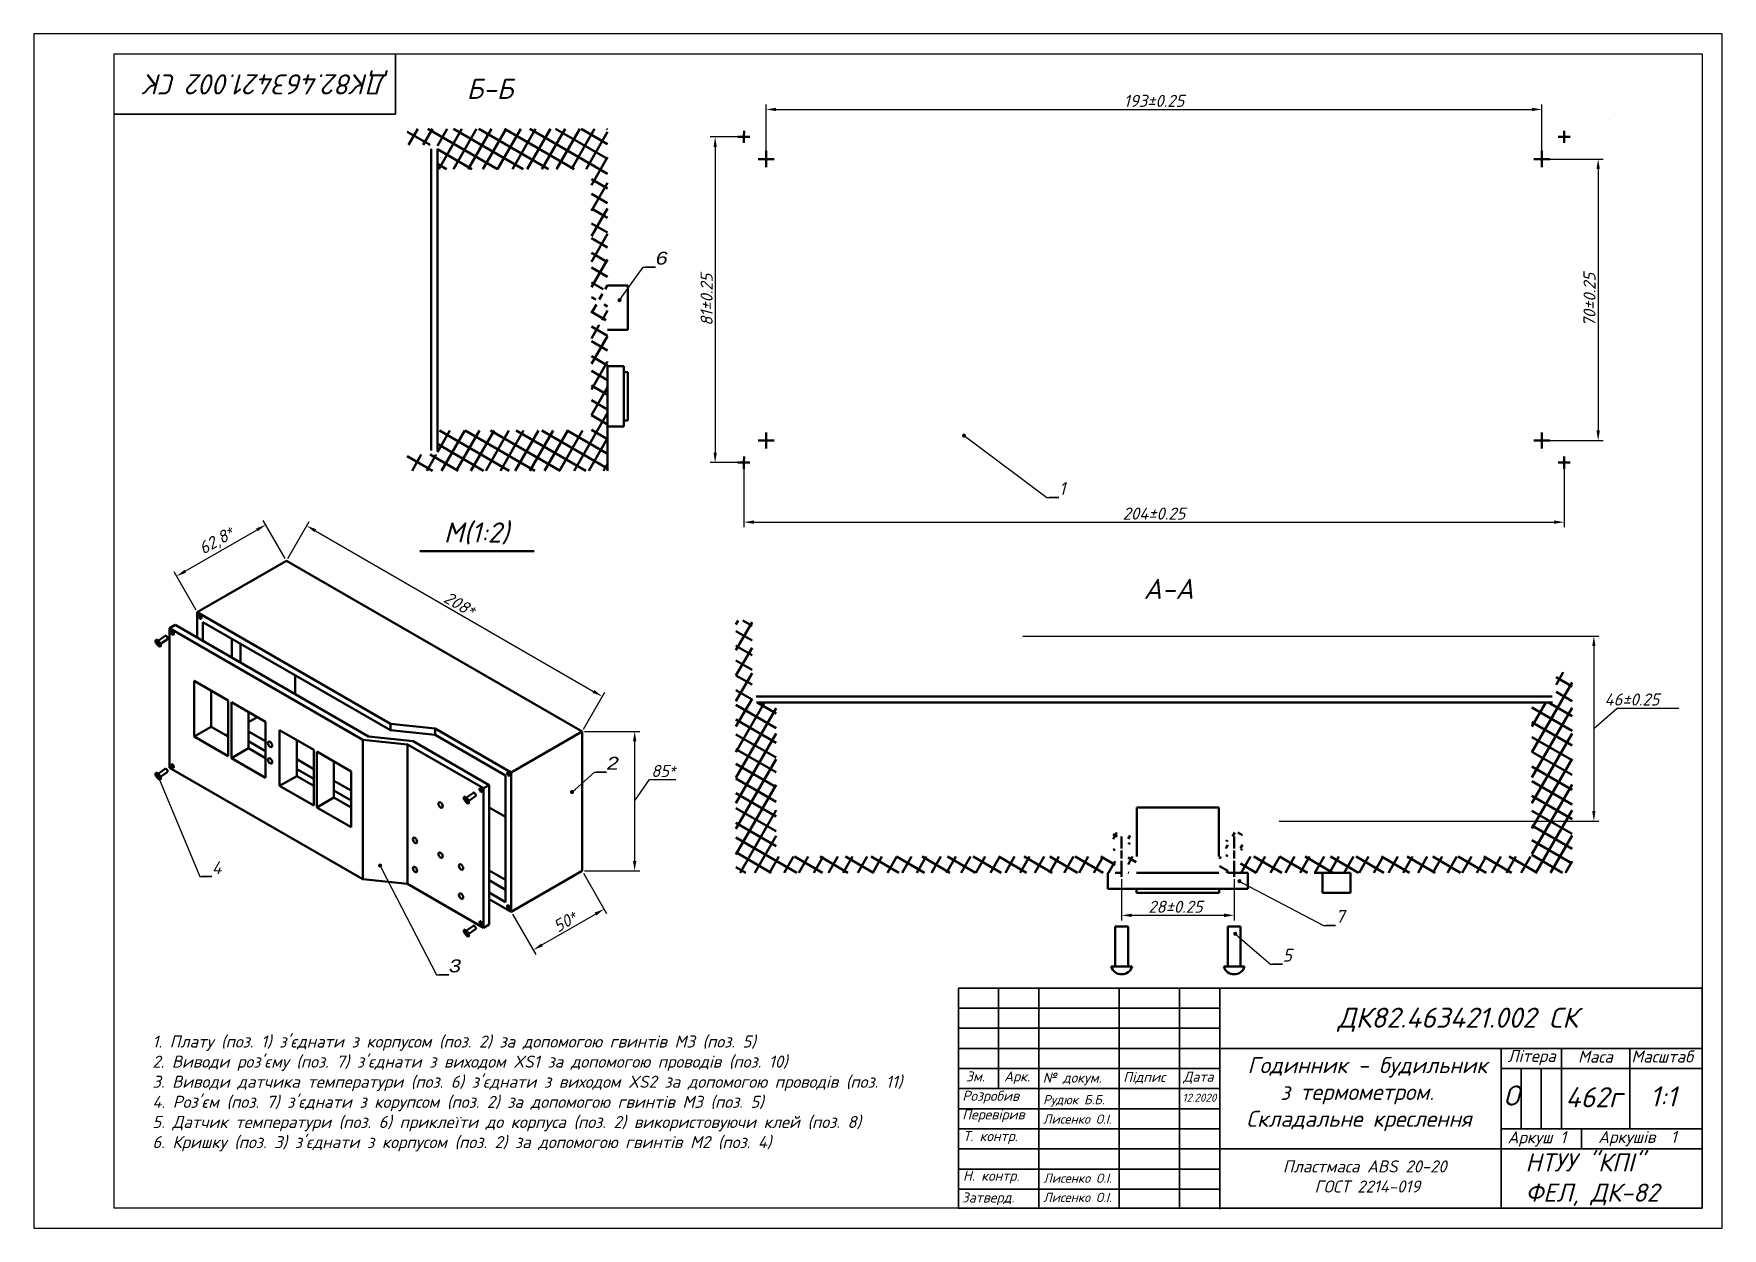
# Paper-space layout 'Лист1' of a CAD drawing. Header units: millimetres. Extents: x 0 to 420, y 0 to 297.
import ezdxf
from ezdxf import colors
from ezdxf.entities.mleader import LeaderData, LeaderLine
from ezdxf.math import Vec2, Vec3

# ---------------------------------------------------------------- set-up
doc = ezdxf.new("R2010")
doc.units = ezdxf.units.MM
doc.layers.add('MD_Штриховка', color=7, linetype='Continuous', lineweight=25)
doc.layers.add('схема', color=7, linetype='Continuous', lineweight=35)
doc.styles.get("Standard").update_dxf_attribs({"font": 'arial.ttf'})
doc.styles.add('стиль1', font='isocpeui.ttf')
doc.dimstyles.new('ISO-25', dxfattribs={"dimtxt": 2.5, "dimasz": 2.5, "dimexe": 1.25, "dimexo": 0.625, "dimtad": 1, "dimtxsty": 'Standard', "dimcen": 2.5, "dimadec": 0, "dimazin": 0, "dimtfac": 1, "dimtmove": 0, "dimatfit": 3, "dimfxl": 1, "dimarcsym": 0})
doc.dimstyles.new('Копия ISO-25', dxfattribs={"dimtxt": 2.5, "dimasz": 2.5, "dimexe": 1.25, "dimexo": 0.625, "dimtad": 1, "dimtih": 1, "dimtoh": 1, "dimtxsty": 'Standard', "dimcen": 2.5, "dimadec": 0, "dimazin": 0, "dimtfac": 1, "dimtmove": 1, "dimatfit": 3, "dimfxl": 1, "dimarcsym": 0})

# ---------------------------------------------------------------- blocks, each defined once
blk = doc.blocks.new('*D44')
at = {"color": 0, "lineweight": -2, "transparency": 16777216}
for p, q in [((182.16, 266.48), (182.16, 279.44)), ((184.66, 278.19), (372.66, 278.19)), ((375.16, 266.48), (375.16, 279.44))]:
    blk.add_line(p, q, dxfattribs=at)
at = {"color": 0, "lineweight": 50, "transparency": 16777216}
for points in [[(184.66, 278.61), (184.66, 277.78), (182.16, 278.19)], [(372.66, 278.61), (372.66, 277.78), (375.16, 278.19)]]:
    blk.add_solid(points, dxfattribs=at)
at = {"layer": 'Defpoints', "color": 0, "lineweight": 50, "transparency": 16777216}
for p in [(375.16, 278.19), (182.16, 265.86), (375.16, 265.86)]:
    blk.add_point(p, dxfattribs=at)
at = {"color": 0, "lineweight": 50, "transparency": 16777216, "insert": (278.66, 280.32), "char_height": 2.5, "attachment_point": 5, "style": 'стиль1'}
blk.add_mtext('{\\H1.2x;193±0.25}', dxfattribs=at)
blk = doc.blocks.new('*D45')
at = {"color": 0, "lineweight": -2, "transparency": 16777216}
for p, q in [((375.78, 265.86), (390.39, 265.86)), ((389.14, 263.36), (389.14, 198.36)), ((375.78, 195.86), (390.39, 195.86))]:
    blk.add_line(p, q, dxfattribs=at)
at = {"color": 0, "lineweight": 50, "transparency": 16777216}
for points in [[(388.72, 263.36), (389.56, 263.36), (389.14, 265.86)], [(388.72, 198.36), (389.56, 198.36), (389.14, 195.86)]]:
    blk.add_solid(points, dxfattribs=at)
at = {"layer": 'Defpoints', "color": 0, "lineweight": 50, "transparency": 16777216}
for p in [(375.16, 265.86), (375.16, 195.86), (389.14, 195.86)]:
    blk.add_point(p, dxfattribs=at)
at = {"color": 0, "lineweight": 50, "transparency": 16777216, "insert": (386.99, 230.86), "char_height": 2.5, "attachment_point": 5, "rotation": 90, "style": 'стиль1'}
blk.add_mtext('{\\H1.2x;70±0.25}', dxfattribs=at)
blk = doc.blocks.new('*D46')
at = {"color": 0, "lineweight": -2, "transparency": 16777216}
for p, q in [((176.03, 271.36), (168.25, 271.36)), ((169.5, 268.86), (169.5, 192.86)), ((176.03, 190.36), (168.25, 190.36))]:
    blk.add_line(p, q, dxfattribs=at)
at = {"color": 0, "lineweight": 50, "transparency": 16777216}
for points in [[(169.08, 268.86), (169.91, 268.86), (169.5, 271.36)], [(169.08, 192.86), (169.91, 192.86), (169.5, 190.36)]]:
    blk.add_solid(points, dxfattribs=at)
at = {"layer": 'Defpoints', "color": 0, "lineweight": 50, "transparency": 16777216}
for p in [(176.66, 271.36), (169.5, 190.36), (176.66, 190.36)]:
    blk.add_point(p, dxfattribs=at)
at = {"color": 0, "lineweight": 50, "transparency": 16777216, "insert": (167.37, 230.86), "char_height": 2.5, "attachment_point": 5, "rotation": 90, "style": 'стиль1'}
blk.add_mtext('{\\H1.2x;81±0.25}', dxfattribs=at)
blk = doc.blocks.new('*D47')
at = {"color": 0, "lineweight": -2, "transparency": 16777216}
for p, q in [((176.66, 189.73), (176.66, 174.32)), ((380.66, 189.73), (380.66, 174.32)), ((179.16, 175.57), (378.16, 175.57))]:
    blk.add_line(p, q, dxfattribs=at)
at = {"color": 0, "lineweight": 50, "transparency": 16777216}
for points in [[(179.16, 175.99), (179.16, 175.15), (176.66, 175.57)], [(378.16, 175.99), (378.16, 175.15), (380.66, 175.57)]]:
    blk.add_solid(points, dxfattribs=at)
at = {"layer": 'Defpoints', "color": 0, "lineweight": 50, "transparency": 16777216}
for p in [(176.66, 190.36), (380.66, 190.36), (380.66, 175.57)]:
    blk.add_point(p, dxfattribs=at)
at = {"color": 0, "lineweight": 50, "transparency": 16777216, "insert": (278.66, 177.69), "char_height": 2.5, "attachment_point": 5, "style": 'стиль1'}
blk.add_mtext('{\\H1.2x;204±0.25}', dxfattribs=at)
blk = doc.blocks.new('*D48')
at = {"color": 0, "lineweight": -2, "transparency": 16777216}
for p, q in [((270.59, 86.77), (270.59, 76.55)), ((298.59, 86.77), (298.59, 76.55)), ((273.09, 77.8), (296.09, 77.8))]:
    blk.add_line(p, q, dxfattribs=at)
at = {"color": 0, "lineweight": 50, "transparency": 16777216}
for points in [[(273.09, 78.22), (273.09, 77.38), (270.59, 77.8)], [(296.09, 78.22), (296.09, 77.38), (298.59, 77.8)]]:
    blk.add_solid(points, dxfattribs=at)
at = {"layer": 'Defpoints', "color": 0, "lineweight": 50, "transparency": 16777216}
for p in [(270.59, 87.39), (298.59, 87.39), (298.59, 77.8)]:
    blk.add_point(p, dxfattribs=at)
at = {"color": 0, "lineweight": 50, "transparency": 16777216, "insert": (283.99, 79.93), "char_height": 2.5, "attachment_point": 5, "style": 'стиль1'}
blk.add_mtext('{\\H1.2x;28±0.25}', dxfattribs=at)
blk = doc.blocks.new('*D49')
at = {"color": 0, "lineweight": -2, "transparency": 16777216}
for p, q in [((63.18, 166.53), (68.51, 175.76)), ((70.05, 173.43), (139.26, 133.47)), ((136.72, 124.07), (142.05, 133.31))]:
    blk.add_line(p, q, dxfattribs=at)
at = {"color": 0, "lineweight": 50, "transparency": 16777216}
for points in [[(70.26, 173.79), (69.84, 173.07), (67.88, 174.68)], [(139.47, 133.83), (139.05, 133.11), (141.42, 132.22)]]:
    blk.add_solid(points, dxfattribs=at)
at = {"layer": 'Defpoints', "color": 0, "lineweight": 50, "transparency": 16777216}
for p in [(62.87, 165.99), (141.42, 132.22), (136.4, 123.53)]:
    blk.add_point(p, dxfattribs=at)
at = {"color": 0, "lineweight": 50, "transparency": 16777216, "insert": (105.72, 155.29), "char_height": 2.5, "width": 6.4795, "attachment_point": 5, "rotation": 330, "style": 'стиль1'}
blk.add_mtext('{\\H1.2x;208\\fArial|b0|i0|c204|p34;\\H0.90278x;\\Q15;\\T0.75;*}', dxfattribs=at)
blk = doc.blocks.new('*D50')
at = {"color": 0, "lineweight": -2, "transparency": 16777216}
for p, q in [((37.69, 163.36), (55.54, 173.67)), ((62.55, 166.53), (57.08, 176)), ((40.37, 153.72), (34.9, 163.2))]:
    blk.add_line(p, q, dxfattribs=at)
at = {"color": 0, "lineweight": 50, "transparency": 16777216}
for points in [[(55.33, 174.03), (55.75, 173.31), (57.71, 174.92)], [(37.48, 163.72), (37.9, 163), (35.52, 162.11)]]:
    blk.add_solid(points, dxfattribs=at)
at = {"layer": 'Defpoints', "color": 0, "lineweight": 50, "transparency": 16777216}
for p in [(57.71, 174.92), (62.87, 165.99), (40.68, 153.18)]:
    blk.add_point(p, dxfattribs=at)
at = {"color": 0, "lineweight": 50, "transparency": 16777216, "insert": (45.4, 170.62), "char_height": 2.5, "width": 7.3662, "attachment_point": 5, "rotation": 30, "style": 'стиль1'}
blk.add_mtext('{\\H1.2x;62,8\\fArial|b0|i0|c204|p34;\\H0.90278x;\\Q15;\\T0.75;*}', dxfattribs=at)
blk = doc.blocks.new('*D51')
at = {"color": 0, "lineweight": -2, "transparency": 16777216}
for p, q in [((137.03, 123.53), (150.72, 123.53)), ((149.47, 121.03), (149.47, 91.33)), ((149.47, 106.18), (153.12, 111.57)), ((153.12, 111.57), (159.75, 111.57)), ((137.03, 88.83), (150.72, 88.83))]:
    blk.add_line(p, q, dxfattribs=at)
at = {"color": 0, "lineweight": 50, "transparency": 16777216}
for points in [[(149.05, 121.03), (149.89, 121.03), (149.47, 123.53)], [(149.05, 91.33), (149.89, 91.33), (149.47, 88.83)]]:
    blk.add_solid(points, dxfattribs=at)
at = {"layer": 'Defpoints', "color": 0, "lineweight": 50, "transparency": 16777216}
for p in [(136.4, 123.53), (136.4, 88.83), (149.47, 88.83)]:
    blk.add_point(p, dxfattribs=at)
at = {"color": 0, "lineweight": 50, "transparency": 16777216, "insert": (156.43, 113.7), "char_height": 2.5, "attachment_point": 5, "style": 'стиль1'}
blk.add_mtext('{\\H1.2x;85\\fArial|b0|i0|c204|p34;\\H0.90278x;\\Q15;\\T0.75;*}', dxfattribs=at)
blk = doc.blocks.new('*D52')
at = {"color": 0, "lineweight": -2, "transparency": 16777216}
for p, q in [((136.72, 88.29), (142.5, 78.27)), ((119.09, 78.11), (124.88, 68.1)), ((126.42, 70.43), (139.71, 78.11))]:
    blk.add_line(p, q, dxfattribs=at)
at = {"color": 0, "lineweight": 50, "transparency": 16777216}
for points in [[(139.5, 78.47), (139.92, 77.75), (141.87, 79.36)], [(126.21, 70.79), (126.62, 70.07), (124.25, 69.18)]]:
    blk.add_solid(points, dxfattribs=at)
at = {"layer": 'Defpoints', "color": 0, "lineweight": 50, "transparency": 16777216}
for p in [(136.4, 88.83), (118.78, 78.65), (141.87, 79.36)]:
    blk.add_point(p, dxfattribs=at)
at = {"color": 0, "lineweight": 50, "transparency": 16777216, "insert": (132, 76.11), "char_height": 2.5, "attachment_point": 5, "rotation": 30, "style": 'стиль1'}
blk.add_mtext('{\\H1.2x;50\\fArial|b0|i0|c204|p34;\\H0.90278x;\\Q15;\\T0.75;*}', dxfattribs=at)
blk = doc.blocks.new('*D54')
at = {"color": 0, "lineweight": -2, "transparency": 16777216}
for p, q in [((245.99, 147.24), (389.32, 147.24)), ((388.07, 144.74), (388.07, 103.74)), ((388.07, 124.24), (393.89, 129.34)), ((393.89, 129.34), (409.2, 129.34)), ((309.78, 101.24), (389.32, 101.24))]:
    blk.add_line(p, q, dxfattribs=at)
at = {"color": 0, "lineweight": 50, "transparency": 16777216}
for points in [[(387.65, 144.74), (388.48, 144.74), (388.07, 147.24)], [(387.65, 103.74), (388.48, 103.74), (388.07, 101.24)]]:
    blk.add_solid(points, dxfattribs=at)
at = {"layer": 'Defpoints', "color": 0, "lineweight": 50, "transparency": 16777216}
for p in [(245.36, 147.24), (309.16, 101.24), (388.07, 101.24)]:
    blk.add_point(p, dxfattribs=at)
at = {"color": 0, "lineweight": 50, "transparency": 16777216, "insert": (397.54, 131.47), "char_height": 2.5, "width": 6.0465, "attachment_point": 5, "style": 'стиль1'}
blk.add_mtext('{\\H1.2x;46±0.25}', dxfattribs=at)
blk = doc.blocks.new('_Dot')
at = {"color": 0, "linetype": 'ByBlock', "lineweight": -2, "transparency": 33554674}
blk.add_line((-0.5, 0), (-1, 0), dxfattribs=at)
at = {"color": 0, "linetype": 'ByBlock', "transparency": 33554674, "const_width": 0.5}
blk.add_lwpolyline([(-0.25, 0, 1), (0.25, 0, 1)], format="xyb", close=True, dxfattribs=at)

psp = doc.layouts.new('Лист1')

# ---------------------------------------------------------------- hatches: boundary and pattern name
at = {"layer": 'MD_Штриховка', "lineweight": 50}
h = psp.add_hatch(dxfattribs=at)
h.set_pattern_fill('ANSI37', color=256, angle=15, style=0)
h.paths.add_polyline_path([(138.741, 225.808), (142.741, 225.808), (142.741, 229.704), (138.741, 229.704)], flags=0)
h.paths.add_polyline_path([(142.741, 232.308), (138.741, 232.308), (138.741, 230.904), (142.741, 230.904)], flags=0)
h.paths.add_polyline_path([(100.391, 192.358), (92.896, 192.358), (92.896, 188.358), (142.741, 188.358), (142.741, 224.608), (138.741, 224.608), (138.741, 198.358), (100.391, 198.358), (100.391, 193.358)], flags=0)
h.paths.add_polyline_path([(92.896, 269.358), (100.391, 269.358), (100.391, 268.358), (100.391, 263.358), (138.741, 263.358), (138.741, 233.508), (142.741, 233.508), (142.741, 273.358), (92.896, 273.358)], flags=0)
at = {"layer": 'MD_Штриховка', "lineweight": 50, "transparency": 33554457}
h = psp.add_hatch(dxfattribs=at)
h.set_pattern_fill('CROSS', color=256, scale=15, angle=45, style=0)
h.paths.add_polyline_path([(92.391, 245.791), (98.891, 245.791), (98.891, 233.508), (100.391, 233.508), (100.391, 263.358), (100.391, 268.358), (98.891, 268.358), (98.891, 256.814), (92.391, 256.814)], flags=0)
h.paths.add_polyline_path([(98.891, 232.308), (98.891, 230.904), (100.391, 230.904), (100.391, 232.308)], flags=0)
h.paths.add_polyline_path([(98.891, 229.704), (98.891, 228.379), (100.391, 228.379), (100.391, 229.704)], flags=0)
h.paths.add_polyline_path([(98.891, 227.179), (98.891, 225.808), (100.391, 225.808), (100.391, 227.179)], flags=0)
h.paths.add_polyline_path([(98.891, 224.608), (98.891, 193.358), (100.391, 193.358), (100.391, 198.358), (100.391, 224.608)], flags=0)
at = {"layer": 'MD_Штриховка', "lineweight": 50}
h = psp.add_hatch(dxfattribs=at)
h.set_pattern_fill('ANSI37', color=256, angle=15, style=0)
h.paths.add_polyline_path([(378.658, 138.238), (378.658, 130.742), (377.658, 130.742), (372.658, 130.742), (372.658, 92.392), (300.688, 92.392), (300.688, 98.392), (296.488, 98.392), (296.488, 92.392), (294.988, 92.392), (294.988, 88.392), (296.988, 88.392), (296.988, 97.392), (300.188, 97.392), (300.188, 88.392), (382.658, 88.392), (382.658, 138.238)], flags=0)
h.paths.add_polyline_path([(178.658, 130.742), (178.658, 151.142), (174.658, 151.142), (174.658, 88.392), (268.988, 88.392), (268.988, 97.392), (272.188, 97.392), (272.188, 88.392), (274.188, 88.392), (274.188, 92.392), (272.688, 92.392), (272.688, 98.392), (268.488, 98.392), (268.488, 92.392), (184.658, 92.392), (184.658, 130.742), (179.658, 130.742)], flags=0)
at = {"layer": 'MD_Штриховка', "transparency": 33554457}
h = psp.add_hatch(dxfattribs=at)
h.set_pattern_fill('CROSS', color=0, scale=28, angle=315, style=0)
h.paths.add_polyline_path([(196.893, 132.242), (179.658, 132.242), (179.658, 130.742), (184.658, 130.742), (240.841, 130.742), (240.841, 101.242), (251.84, 101.242), (251.84, 130.742), (298.186, 130.742), (298.186, 101.242), (309.186, 101.242), (309.186, 130.742), (310.192, 130.742), (310.192, 121.742), (311.192, 121.742), (311.192, 130.742), (315.192, 130.742), (315.192, 121.742), (316.192, 121.742), (316.192, 130.742), (372.658, 130.742), (377.658, 130.742), (377.658, 132.242), (325.406, 132.242), (325.406, 134.242), (323.406, 134.242), (323.406, 132.242), (221.625, 132.242), (221.625, 133.742), (216.125, 133.742), (216.125, 132.242), (210.955, 132.242), (210.955, 134.242), (208.955, 134.242), (208.955, 132.242), (202.893, 132.242), (202.893, 134.242), (196.893, 134.242)], flags=0)

# ---------------------------------------------------------------- linework, layer by layer
for p, q in [((0, 297), (0, 0)), ((420, 297), (0, 297)), ((420, 0), (420, 297)), ((20, 292), (415, 292)), ((20, 5), (20, 292)), ((20, 277), (20, 292)), ((20, 292), (90, 292)), ((415, 292), (415, 5)), ((415, 5), (20, 5)), ((0, 0), (420, 0))]:
    psp.add_line(p, q)
at = {"lineweight": 50}
for p, q in [((176.658, 271.358), (175.158, 271.358)), ((176.658, 271.358), (176.68, 272.858)), ((176.658, 271.358), (176.658, 269.858)), ((176.658, 271.358), (178.158, 271.358)), ((380.658, 271.358), (379.158, 271.358)), ((380.658, 271.358), (380.68, 272.858)), ((380.658, 271.358), (380.658, 269.858)), ((380.658, 271.358), (382.158, 271.358)), ((98.891, 268.358), (98.891, 193.358)), ((100.391, 268.358), (100.391, 193.358)), ((184.158, 265.858), (180.158, 265.858)), ((182.158, 263.858), (182.158, 267.858)), ((377.158, 265.858), (373.158, 265.858)), ((375.158, 263.858), (375.158, 267.858)), ((142.741, 234.408), (147.741, 234.408)), ((147.741, 234.408), (147.741, 223.408)), ((147.741, 223.408), (142.741, 223.408)), ((142.741, 199.358), (142.741, 214.358)), ((142.741, 214.358), (146.741, 214.358)), ((146.741, 214.358), (146.741, 199.358)), ((146.741, 214.358), (146.741, 212.858)), ((142.741, 199.358), (142.741, 211.358)), ((146.741, 212.858), (147.741, 212.858)), ((147.741, 212.858), (147.741, 200.858)), ((142.741, 188.358), (142.741, 199.358)), ((142.741, 188.358), (142.741, 199.358)), ((142.741, 199.358), (145.003, 199.358)), ((142.741, 199.358), (146.741, 199.358)), ((147.741, 200.858), (146.741, 200.858)), ((182.158, 193.858), (182.158, 197.858)), ((375.158, 193.858), (375.158, 197.858)), ((184.158, 195.858), (180.158, 195.858)), ((377.158, 195.858), (373.158, 195.858)), ((176.658, 190.358), (175.158, 190.358)), ((176.658, 190.358), (176.68, 191.858)), ((176.658, 190.358), (176.658, 188.858)), ((176.658, 190.358), (178.158, 190.358)), ((380.658, 190.358), (379.158, 190.358)), ((380.658, 190.358), (380.68, 191.858)), ((380.658, 190.358), (380.658, 188.858)), ((380.658, 190.358), (382.158, 190.358)), ((96.042, 168.364), (124.494, 168.364)), ((40.68, 153.18), (62.866, 165.988)), ((62.866, 165.988), (136.405, 123.531)), ((88.709, 125.45), (40.68, 153.18)), ((40.68, 153.18), (40.68, 146.86)), ((32.657, 147.292), (30.936, 146.087)), ((33.793, 149.203), (35.208, 150.02)), ((81.822, 121.474), (33.793, 149.203)), ((33.793, 149.203), (33.793, 114.502)), ((35.208, 150.02), (83.237, 122.29)), ((88.709, 123.817), (42.095, 150.73)), ((42.095, 150.73), (42.095, 146.044)), ((33.157, 146.426), (31.507, 145.27)), ((49.307, 146.566), (49.307, 141.88)), ((51.428, 145.341), (51.428, 140.655)), ((44.149, 133.674), (39.906, 136.124)), ((39.906, 136.124), (39.906, 122.243)), ((48.392, 131.225), (39.906, 136.124)), ((64.987, 137.513), (64.987, 132.827)), ((44.149, 124.693), (44.149, 133.674)), ((44.149, 124.693), (44.149, 133.674)), ((48.392, 117.344), (48.392, 131.225)), ((57.655, 125.876), (49.169, 130.775)), ((49.169, 130.775), (49.169, 116.895)), ((179.658, 132.242), (377.658, 132.242)), ((179.774, 130.742), (377.774, 130.742)), ((53.412, 119.345), (53.412, 128.326)), ((53.412, 125.829), (55.574, 127.078)), ((39.906, 122.243), (44.149, 124.693)), ((39.906, 122.243), (48.392, 117.344)), ((44.149, 124.693), (48.392, 122.243)), ((47.796, 122.587), (48.392, 122.931)), ((53.412, 123.539), (57.655, 121.089)), ((57.655, 118.64), (57.655, 125.876)), ((57.655, 111.996), (57.655, 125.876)), ((61.162, 109.971), (61.162, 123.851)), ((61.162, 123.851), (69.648, 118.952)), ((83.237, 122.29), (94.377, 121.127)), ((99.85, 124.286), (88.709, 125.45)), ((88.709, 123.817), (88.709, 125.45)), ((99.85, 122.653), (88.709, 123.817)), ((118.782, 113.356), (99.85, 124.286)), ((99.85, 122.653), (99.85, 124.286)), ((117.368, 112.539), (99.85, 122.653)), ((136.405, 123.531), (118.782, 113.356)), ((136.405, 88.829), (136.405, 123.531)), ((49.169, 116.895), (53.412, 119.345)), ((53.412, 121.089), (57.655, 118.64)), ((53.412, 119.345), (57.655, 116.895)), ((65.405, 112.42), (65.405, 121.402)), ((69.648, 118.952), (69.648, 105.072)), ((70.433, 118.499), (70.433, 104.618)), ((78.918, 113.6), (70.433, 118.499)), ((92.963, 120.31), (81.822, 121.474)), ((81.822, 121.474), (81.822, 86.773)), ((111.895, 109.38), (92.963, 120.31)), ((92.963, 120.31), (92.963, 85.609)), ((94.377, 121.127), (113.309, 110.196)), ((32.657, 114.224), (30.936, 113.018)), ((33.793, 114.502), (81.822, 86.773)), ((49.169, 116.895), (57.655, 111.996)), ((65.405, 116.614), (69.648, 114.165)), ((65.405, 114.165), (69.648, 111.715)), ((74.676, 107.068), (74.676, 116.049)), ((78.918, 99.72), (78.918, 113.6)), ((33.157, 113.358), (31.507, 112.202)), ((61.162, 109.971), (65.405, 112.42)), ((69.648, 105.072), (61.162, 109.971)), ((65.405, 112.42), (69.648, 109.971)), ((74.676, 111.262), (78.918, 108.813)), ((111.895, 109.38), (113.309, 110.196)), ((113.309, 110.196), (111.895, 109.38)), ((111.895, 74.679), (111.895, 109.38)), ((111.895, 74.679), (111.895, 109.38)), ((113.309, 83.448), (113.309, 110.196)), ((113.309, 110.196), (113.309, 75.495)), ((117.368, 112.539), (117.368, 81.104)), ((118.782, 113.356), (118.782, 78.655)), ((70.433, 104.618), (74.676, 107.068)), ((74.676, 108.813), (78.918, 106.363)), ((74.676, 107.068), (78.918, 104.618)), ((109.344, 108.285), (107.623, 107.079)), ((109.844, 107.419), (108.195, 106.263)), ((70.433, 104.618), (78.918, 99.72)), ((117.368, 102.27), (113.309, 104.613)), ((270.588, 97.391), (270.588, 94.391)), ((298.588, 97.391), (298.588, 94.391)), ((270.588, 93.891), (270.588, 91.891)), ((298.588, 93.891), (298.588, 91.891)), ((117.368, 86.614), (113.309, 88.957)), ((118.782, 78.655), (136.405, 88.829)), ((267.188, 88.392), (267.188, 84.392)), ((268.988, 88.392), (270.588, 88.392)), ((270.588, 91.391), (270.588, 87.391)), ((284.588, 88.392), (274.338, 88.392)), ((284.588, 88.392), (274.388, 88.392)), ((284.588, 88.392), (294.788, 88.392)), ((296.988, 88.392), (298.588, 88.392)), ((298.588, 91.391), (298.588, 87.391)), ((301.988, 88.392), (298.588, 88.392)), ((301.988, 84.392), (301.988, 88.392)), ((320.528, 88.392), (318.528, 88.392)), ((327.528, 88.392), (320.528, 88.392)), ((320.528, 88.392), (320.528, 83.392)), ((327.528, 83.392), (327.528, 88.392)), ((81.822, 86.773), (92.963, 85.609)), ((92.963, 85.609), (111.895, 74.679)), ((117.368, 84.164), (113.309, 86.507)), ((267.188, 84.392), (301.988, 84.392)), ((274.338, 84.392), (274.338, 83.392)), ((294.838, 83.392), (294.838, 84.392)), ((117.368, 81.104), (113.309, 83.448)), ((118.782, 78.655), (113.309, 81.815)), ((274.338, 83.392), (294.838, 83.392)), ((320.528, 83.392), (327.528, 83.392)), ((109.344, 75.217), (107.623, 74.011)), ((109.844, 74.35), (108.195, 73.195)), ((113.309, 75.495), (111.895, 74.679)), ((272.188, 75.048), (268.988, 75.048)), ((268.988, 75.048), (268.988, 65.048)), ((272.188, 65.048), (272.188, 75.048)), ((300.188, 75.048), (296.988, 75.048)), ((296.988, 75.048), (296.988, 65.048)), ((300.188, 65.048), (300.188, 75.048)), ((268.988, 65.048), (267.988, 65.048)), ((268.988, 65.048), (272.188, 65.048)), ((272.188, 65.048), (273.188, 65.048)), ((296.988, 65.048), (295.988, 65.048)), ((296.988, 65.048), (300.188, 65.048)), ((300.188, 65.048), (301.188, 65.048))]:
    psp.add_line(p, q, dxfattribs=at)
at = {"color": 0, "lineweight": 50}
for p, q in [((274.388, 92.392), (274.388, 104.592)), ((274.388, 104.592), (294.788, 104.592)), ((294.788, 92.392), (294.788, 104.592))]:
    psp.add_line(p, q, dxfattribs=at)
at = {"lineweight": 50}
for centre, radius, start, end in [((32.032, 147.076), 2.102, 213.71922, 257.62414), ((36.786, 147.434), 6.339, 190.13606, 204.7608), ((32.032, 114.008), 2.102, 213.71922, 257.62414), ((36.786, 114.366), 6.339, 190.13606, 204.7608), ((108.719, 108.069), 2.102, 213.71922, 257.62414), ((113.473, 108.427), 6.339, 190.13606, 204.7608), ((108.719, 75.001), 2.102, 213.71922, 257.62414), ((113.473, 75.359), 6.339, 190.13606, 204.7608), ((270.588, 65.86), 2.724, 197.33393, 342.66607), ((298.588, 65.86), 2.724, 197.33393, 342.66607)]:
    psp.add_arc(centre, radius, start, end, dxfattribs=at)
for centre, major_axis, ratio in [((41.387, 151.955), (-0.25, 0.433), 0.5773503), ((34.5, 147.979), (-0.25, 0.433), 0.5773503), ((30.931, 145.475), (-0.574, 0.819), 0.4091154), ((58.784, 120.315), (-0.375, 0.65), 0.5773503), ((34.5, 114.911), (-0.25, 0.433), 0.5773503), ((58.784, 116.209), (-0.375, 0.65), 0.5773503), ((118.075, 112.948), (-0.25, 0.433), 0.5773503), ((30.931, 112.407), (-0.574, 0.819), 0.4091154), ((111.188, 108.971), (-0.25, 0.433), 0.5773503), ((101.205, 105.222), (-0.375, 0.65), 0.5773503), ((107.618, 106.468), (-0.574, 0.819), 0.4091154), ((94.829, 96.434), (-0.375, 0.65), 0.5773503), ((101.205, 92.753), (-0.375, 0.65), 0.5773503), ((94.829, 89.208), (-0.375, 0.65), 0.5773503), ((106.302, 89.81), (-0.375, 0.65), 0.5773503), ((106.302, 82.584), (-0.375, 0.65), 0.5773503), ((118.075, 79.88), (-0.25, 0.433), 0.5773503), ((111.188, 75.903), (-0.25, 0.433), 0.5773503), ((107.618, 73.4), (-0.574, 0.819), 0.4091154)]:
    psp.add_ellipse(centre, major_axis=major_axis, ratio=ratio, dxfattribs=at)
for centre in [(32.907, 146.859), (32.907, 113.791), (109.594, 107.852), (109.594, 74.784)]:
    psp.add_ellipse(centre, major_axis=(-0.25, 0.433), ratio=0.5773503, start_param=3.1415927, end_param=6.381617, dxfattribs=at)
at = {"layer": 'схема'}
for p, q in [((90, 277), (90, 292)), ((20, 277), (90, 277)), ((391.762, 275.768), (391.762, 275.768)), ((230, 5), (230, 59.717)), ((230, 59.717), (415, 59.717)), ((230, 59.717), (230, 5)), ((230, 35), (230, 59.717)), ((240, 59.717), (240, 35)), ((240, 59.717), (240, 34.717)), ((250, 5), (250, 59.717)), ((270, 59.717), (270, 5)), ((285, 59.717), (285, 5)), ((295, 59.717), (295, 4.717)), ((295, 5), (295, 59.717)), ((415, 5), (415, 60)), ((415, 45), (415, 60)), ((415, 59.717), (415, 5)), ((295, 54.717), (230, 54.717)), ((230, 49.717), (295, 49.717)), ((230, 45), (230, 35)), ((295, 44.717), (230, 44.717)), ((295, 44.717), (415, 44.717)), ((295, 44.717), (415, 44.717)), ((365, 44.717), (365, 5)), ((365, 40), (365, 44.717)), ((365, 25), (365, 44.717)), ((380, 44.717), (380, 24.717)), ((380, 44.717), (380, 40)), ((397, 44.717), (397, 24.717)), ((397, 44.717), (397, 25)), ((415, 45), (415, 40)), ((230, 39.717), (295, 39.717)), ((365, 40), (365, 25)), ((365, 39.717), (415, 39.717)), ((370, 39.717), (370, 24.717)), ((370, 39.717), (370, 25)), ((375, 39.717), (375, 24.717)), ((375, 39.717), (375, 25)), ((380, 40), (380, 25)), ((230, 30), (230, 35)), ((295, 34.717), (230, 34.717)), ((295, 35), (295, 30)), ((230, 29.717), (295, 29.717)), ((295, 24.717), (230, 24.717)), ((365, 25), (365, 20)), ((415, 24.717), (365, 24.717)), ((385, 24.717), (385, 19.717)), ((385, 20), (385, 24.717)), ((415, 25), (415, 20)), ((230, 19.717), (295, 19.717)), ((295, 5), (295, 20)), ((415, 19.717), (295, 19.717)), ((365, 20), (365, 5)), ((295, 14.717), (230, 14.717)), ((230, 9.717), (295, 9.717)), ((230, 5), (415, 5)), ((270, 5), (250, 5)), ((285, 5), (295, 5)), ((365, 5), (295, 5))]:
    psp.add_line(p, q, dxfattribs=at)

# ---------------------------------------------------------------- texts
at = {"char_height": 5, "attachment_point": 1}
for s, insert in [('{\\fISOCPEUR|b0|i1|c204|p34;Б\\fISOCPEUR|b0|i1|c0|p34;-\\fISOCPEUR|b0|i1|c204|p34;Б}', (107.655, 285.82)), ('{\\fISOCPEUR|b0|i1|c0|p34;A-A}', (276.085, 161.468))]:
    psp.add_mtext_dynamic_manual_height_columns(s, width=23.45793, gutter_width=12.5, heights=[0], dxfattribs=dict(at, insert=insert))
at = {"lineweight": 50, "attachment_point": 1, "style": 'стиль1'}
for s, width, insert, char_height in [('М(1:2)', 20.07464, (101.99, 175.498), 5), ("1. Плату (поз. 1) з'єднати з корпусом (поз. 2) за допомогою гвинтів М3 (поз. 5) \\P2. Виводи роз'єму (поз. 7) з'єднати з виходом XS1 за допомогою проводів (поз. 10) \\P3. Виводи датчика температури (поз. 6) з'єднати з виходом XS2 за допомогою проводів (поз. 11)\\P4. Роз'єм (поз. 7) з'єднати з корупсом (поз. 2) за допомогою гвинтів М3 (поз. 5) \\P5. Датчик температури (поз. 6) приклеїти до корпуса (поз. 2) використовуючи клей (поз. 8)\\P6. Кришку (поз. 3) з'єднати з корпусом (поз. 2) за допомогою гвинтів М2 (поз. 4) ", 194.73016, (29.508, 47.921), 3)]:
    psp.add_mtext_dynamic_manual_height_columns(s, width=width, gutter_width=15, heights=[0], dxfattribs=dict(at, insert=insert, char_height=char_height))
at = {"insert": (285.738, 33.446), "char_height": 2, "attachment_point": 1, "style": 'стиль1'}
psp.add_mtext_dynamic_manual_height_columns('12.2020', width=12.75587, gutter_width=12.5, heights=[2.689], dxfattribs=at)
at = {"layer": 'схема', "lineweight": 80, "insert": (87.845, 281.925), "char_height": 5, "attachment_point": 1, "rotation": 180, "style": 'стиль1'}
psp.add_mtext_dynamic_manual_height_columns('ДК82.463421.002 СК', width=81.86775, gutter_width=12.5, heights=[0], dxfattribs=at)
at = {"layer": 'схема', "lineweight": 80, "insert": (324.339, 54.843), "char_height": 5, "attachment_point": 1, "style": 'стиль1'}
psp.add_mtext_dynamic_manual_height_columns('ДК82.463421.002 СК', width=81.86775, gutter_width=12.5, heights=[0], dxfattribs=at)
at = {"layer": 'схема', "attachment_point": 1, "style": 'стиль1'}
for s, width, gutter_width, heights, insert, char_height in [('\\pi6.51364;Годинник - будильник \\P\\pi14.68182;з термометром.\\P\\pi6.19697;Складальне креслення', 70, 17.5, [43.188], (295.41, 42.55), 4), ('О', 14.68521, 15, [0], (365.588, 35.493), 5), ('462г', 18.04963, 15, [0], (380.996, 35.074), 5), ('1:1', 14.68521, 15, [5.03], (402.023, 35.279), 5), ('\\pi15.74654;Пластмаса ABS 20-20\\P\\pi23.61472;ГОСТ 2214-019', 74.82717, 17.5, [43.188], (294.965, 16.87, 42.35), 3)]:
    psp.add_mtext_dynamic_manual_height_columns(s, width=width, gutter_width=gutter_width, heights=heights, dxfattribs=dict(at, insert=insert, char_height=char_height))
at = {"layer": 'схема', "color": 0, "lineweight": 80, "attachment_point": 1, "style": 'стиль1'}
for s, width, insert, char_height in [('Літера', 13.34732, (366.612, 44.339), 3), ('Маса', 13.34732, (384.112, 44.164), 3), ('Масштаб', 13.34732, (397.389, 44.199), 3), ('Зм.', 8.25946, (231.87, 38.996), 2.5), ('Арк.', 8.25946, (241.358, 38.996), 2.5), ('№ докум.', 17.13629, (250.977, 38.691), 2.5), ('Підпис', 8.25946, (270.992, 38.848), 2.5), ('Дата', 8.25946, (285.932, 38.922), 2.5), ('Розробив', 20, (230.97, 34.17), 2.5), ('Перевірив', 20, (230.95, 29.534), 2.5), ('Т. контр.', 20, (231.168, 24.155), 2.5), ('Аркуш 1 ', 17.51191, (366.604, 24.112), 3), ('Аркушів  1', 26.54418, (389.13, 24.183), 3), ('НТУУ "КПІ"\\PФЕЛ, ДК-82', 41.25607, (371.013, 18.601), 4.5), ('Н. контр.', 20, (231.123, 14.284), 2.5), ('Затверд.', 20, (230.799, 8.891), 2.5)]:
    psp.add_mtext_dynamic_manual_height_columns(s, width=width, gutter_width=12.5, heights=[0], dxfattribs=dict(at, insert=insert, char_height=char_height))
at = {"layer": 'схема', "char_height": 2.3, "attachment_point": 1, "style": 'стиль1'}
for s, insert in [('Рудюк Б.Б.', (251.072, 33.111)), ('Лисенко О.І.', (251.072, 28.284)), ('Лисенко О.І.', (251.129, 13.593)), ('Лисенко О.І.', (251.115, 8.821))]:
    psp.add_mtext(s, dxfattribs=dict(at, insert=insert))

# ---------------------------------------------------------------- dimensions: what is measured, and where the dimension line sits
at = {"lineweight": 50}
for base, p1, p2, override, picture, middle in [((375.158, 278.193), (182.158, 265.858), (375.158, 265.858), {"dimlfac": -1, "dimtxsty": 'стиль1'}, '*D44', (278.658, 278.193)), ((380.658, 175.569), (176.658, 190.358), (380.658, 190.358), {"dimlfac": -1, "dimtxsty": 'стиль1'}, '*D47', (278.658, 175.569)), ((298.588, 77.801), (270.588, 87.391), (298.588, 87.391), {"dimtxsty": 'стиль1'}, '*D48', (283.988, 77.801))]:
    dim = psp.add_linear_dim(base=base, p1=p1, p2=p2, text='{\\H1.2x;<>±0.25}', dimstyle='ISO-25', override=override, dxfattribs=at)
    dim.commit()
    dim.dimension.update_dxf_attribs({"geometry": picture, "text_midpoint": middle, "dimtype": 160})
dim = psp.add_linear_dim(base=(169.497, 190.358), p1=(176.658, 271.358), p2=(176.658, 190.358), angle=90, text='{\\H1.2x;<>±0.25}', dimstyle='ISO-25', override={"dimlfac": -1, "dimtxsty": 'стиль1'}, dxfattribs=at)
dim.commit()
dim.dimension.update_dxf_attribs({"geometry": '*D46', "text_midpoint": (167.372, 230.858)})
for p1, p2, distance, text, override, picture, middle in [((375.158, 265.858), (375.158, 195.858), 13.981, '{\\H1.2x;<>±0.25}', {"dimlfac": -1, "dimtxsty": 'стиль1'}, '*D45', (386.994, 230.858)), ((40.68, 153.18), (62.866, 165.988), 10.316, '{\\H1.2x;62,8\\fArial|b0|i0|c204|p34;\\H0.90278x;\\Q15;\\T0.75;*}', {"dimtxsty": 'стиль1'}, '*D50', (45.403, 170.618)), ((62.866, 165.988), (136.405, 123.531), 10.038, '{\\H1.2x;208\\fArial|b0|i0|c204|p34;\\H0.90278x;\\Q15;\\T0.75;*}', {"dimtxsty": 'стиль1'}, '*D49', (105.717, 155.293)), ((118.782, 78.655), (136.405, 88.829), -10.938, '{\\H1.2x;50\\fArial|b0|i0|c204|p34;\\H0.90278x;\\Q15;\\T0.75;*}', {"dimtxsty": 'стиль1'}, '*D52', (132, 76.11))]:
    dim = psp.add_aligned_dim(p1=p1, p2=p2, distance=distance, text=text, dimstyle='ISO-25', override=override, dxfattribs=at)
    dim.commit()
    dim.dimension.update_dxf_attribs({"geometry": picture, "text_midpoint": middle})
for base, p1, p2, text, override, picture, middle in [((388.067, 101.242), (245.363, 147.242), (309.158, 101.242), '{\\H1.2x;<>±0.25}', {"dimlfac": -1, "dimtxsty": 'стиль1'}, '*D54', (394.515, 129.341)), ((149.471, 88.829), (136.405, 123.531), (136.405, 88.829), '{\\H1.2x;85\\fArial|b0|i0|c204|p34;\\H0.90278x;\\Q15;\\T0.75;*}', {"dimtxsty": 'стиль1'}, '*D51', (153.742, 111.574))]:
    dim = psp.add_linear_dim(base=base, p1=p1, p2=p2, angle=90, text=text, dimstyle='Копия ISO-25', override=override, dxfattribs=at)
    dim.commit()
    dim.dimension.update_dxf_attribs({"geometry": picture, "text_midpoint": middle, "dimtype": 160})

# ---------------------------------------------------------------- leaders
ml = psp.add_multileader_mtext('Standard', dxfattribs=at)
ml.set_content('{\\fISOCTEUR|b0|i1|c204|p49;6}', color=256)
ml.set_leader_properties()
ml.set_arrow_properties(name='DOT')
ml.build(insert=Vec2(0, 0))
ml.multileader.update_dxf_attribs({"text_left_attachment_type": 6, "text_right_attachment_type": 6, "dogleg_length": 3, "arrow_head_size": 1})
ctx = ml.context
ctx.base_point, ctx.char_height, ctx.arrow_head_size, ctx.landing_gap_size, ctx.plane_origin = Vec3(154.613, 238.97), 3.2, 1, 0, Vec3(145.716, 230.763)
ctx.left_attachment, ctx.right_attachment = 6, 6
notes = []
notes.append((ctx, [(0, (1, 1, 0), (151.613, 238.97), (1, 0), 3, [(0, [(145.716, 230.763)], 0, [])])]))
ctx.mtext.insert, ctx.mtext.rotation, ctx.mtext.flow_direction = Vec3(154.613, 242.81), -1.5707963, 5
ml = psp.add_multileader_mtext('Standard', dxfattribs=at)
ml.set_content('{\\fISOCPEUR|b0|i1|c0|p34;1}', color=256)
ml.set_leader_properties()
ml.set_arrow_properties(name='DOT')
ml.build(insert=Vec2(0, 0))
ml.multileader.update_dxf_attribs({"text_left_attachment_type": 6, "text_right_attachment_type": 6, "dogleg_length": 3, "arrow_head_size": 1})
ctx = ml.context
ctx.base_point, ctx.char_height, ctx.arrow_head_size, ctx.landing_gap_size, ctx.plane_origin = Vec3(255.017, 181.725), 3.2, 1, 0, Vec3(231.381, 197.096)
ctx.left_attachment, ctx.right_attachment = 6, 6
notes.append((ctx, [(0, (1, 1, 0), (252.017, 181.725), (1, 0), 3, [(0, [(231.381, 197.096)], 0, [])])]))
ctx.mtext.insert, ctx.mtext.rotation, ctx.mtext.flow_direction = Vec3(255.017, 185.565), -1.5707963, 5
ml = psp.add_multileader_mtext('Standard', dxfattribs=at)
ml.set_content('{\\fISOCTEUR|b0|i1|c0|p49;2}', color=256)
ml.set_leader_properties()
ml.set_arrow_properties(name='DOT')
ml.build(insert=Vec2(0, 0))
ml.multileader.update_dxf_attribs({"text_left_attachment_type": 6, "text_right_attachment_type": 6, "dogleg_length": 3, "arrow_head_size": 1})
ctx = ml.context
ctx.base_point, ctx.char_height, ctx.arrow_head_size, ctx.landing_gap_size, ctx.plane_origin = Vec3(142.448, 113.364), 3.2, 1, 0, Vec3(133.897, 108.466)
ctx.left_attachment, ctx.right_attachment = 6, 6
notes.append((ctx, [(0, (1, 1, 0), (139.448, 113.364), (1, 0), 3, [(0, [(133.897, 108.466)], 0, [])])]))
ctx.mtext.insert, ctx.mtext.rotation, ctx.mtext.flow_direction = Vec3(142.448, 117.204), -1.5707963, 5
ml = psp.add_multileader_mtext('Standard', dxfattribs=at)
ml.set_content('{\\fISOCPEUR|b0|i1|c0|p34;4}', color=256)
ml.set_leader_properties()
ml.set_arrow_properties(name='DOT')
ml.build(insert=Vec2(0, 0))
ml.multileader.update_dxf_attribs({"text_left_attachment_type": 6, "text_right_attachment_type": 6, "dogleg_length": 3, "arrow_head_size": 1})
ctx = ml.context
ctx.base_point, ctx.char_height, ctx.arrow_head_size, ctx.landing_gap_size, ctx.plane_origin = Vec3(44.279, 87.424), 3.2, 1, 0, Vec3(30.931, 112.407)
ctx.left_attachment, ctx.right_attachment = 6, 6
notes.append((ctx, [(0, (1, 1, 0), (41.279, 87.424), (1, 0), 3, [(0, [(30.931, 112.407)], 0, [])])]))
ctx.mtext.insert, ctx.mtext.rotation, ctx.mtext.flow_direction = Vec3(44.279, 91.264), -1.5707963, 5
ml = psp.add_multileader_mtext('Standard', dxfattribs=at)
ml.set_content('{\\fISOCTEUR|b0|i1|c0|p49;3}', color=256)
ml.set_leader_properties()
ml.set_arrow_properties(name='DOT')
ml.build(insert=Vec2(0, 0))
ml.multileader.update_dxf_attribs({"text_left_attachment_type": 6, "text_right_attachment_type": 6, "dogleg_length": 3, "arrow_head_size": 1})
ctx = ml.context
ctx.base_point, ctx.char_height, ctx.arrow_head_size, ctx.landing_gap_size, ctx.plane_origin = Vec3(103.21, 62.986), 3.2, 1, 0, Vec3(86.155, 90.185)
ctx.left_attachment, ctx.right_attachment = 6, 6
notes.append((ctx, [(0, (1, 1, 0), (100.21, 62.986), (1, 0), 3, [(0, [(86.155, 90.185)], 0, [])])]))
ctx.mtext.insert, ctx.mtext.rotation, ctx.mtext.flow_direction = Vec3(103.21, 66.826), -1.5707963, 5
ml = psp.add_multileader_mtext('Standard', dxfattribs=at)
ml.set_content('7', color=256, style='стиль1')
ml.set_leader_properties()
ml.set_arrow_properties(name='DOT')
ml.build(insert=Vec2(0, 0))
ml.multileader.update_dxf_attribs({"text_left_attachment_type": 6, "text_right_attachment_type": 6, "dogleg_length": 3, "arrow_head_size": 1})
ctx = ml.context
ctx.base_point, ctx.char_height, ctx.arrow_head_size, ctx.landing_gap_size, ctx.plane_origin = Vec3(323.804, 75.277), 3.2, 1, 0, Vec3(299.903, 86.295)
ctx.left_attachment, ctx.right_attachment = 6, 6
notes.append((ctx, [(0, (1, 1, 0), (320.804, 75.277), (1, 0), 3, [(0, [(299.903, 86.295)], 0, [])])]))
ctx.mtext.insert, ctx.mtext.rotation, ctx.mtext.flow_direction = Vec3(323.804, 79.117), -1.5707963, 5
ml = psp.add_multileader_mtext('Standard', dxfattribs=at)
ml.set_content('5', color=256, style='стиль1')
ml.set_leader_properties()
ml.set_arrow_properties(name='DOT')
ml.build(insert=Vec2(0, 0))
ml.multileader.update_dxf_attribs({"text_left_attachment_type": 6, "text_right_attachment_type": 6, "dogleg_length": 3, "arrow_head_size": 1})
ctx = ml.context
ctx.base_point, ctx.char_height, ctx.arrow_head_size, ctx.landing_gap_size, ctx.plane_origin = Vec3(310.632, 65.633), 3.2, 1, 0, Vec3(298.862, 73.206)
ctx.left_attachment, ctx.right_attachment = 6, 6
notes.append((ctx, [(0, (1, 1, 0), (307.632, 65.633), (1, 0), 3, [(0, [(298.862, 73.206)], 0, [])])]))
ctx.mtext.insert, ctx.mtext.rotation, ctx.mtext.flow_direction = Vec3(310.632, 69.473), -1.5707963, 5
for ctx, leaders in notes:
    for number, flags, end, landing, length, lines in leaders:
        leader = LeaderData()
        leader.index, (leader.has_last_leader_line, leader.has_dogleg_vector, leader.attachment_direction) = number, flags
        leader.last_leader_point, leader.dogleg_vector, leader.dogleg_length = Vec3(end), Vec3(landing), length
        for number, points, colour, breaks in lines:
            line = LeaderLine()
            line.index, line.vertices, line.color, line.breaks = number, Vec3.list(points), colors.encode_raw_color(colour), breaks
            leader.lines.append(line)
        ctx.leaders.append(leader)

doc.saveas('drawing.dxf')
